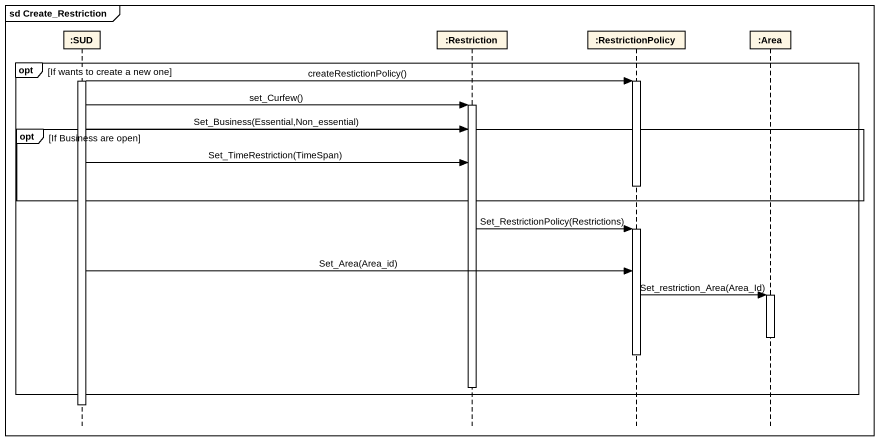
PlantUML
@startuml
mainframe sd Create_Restriction
hide footbox
participant ":SUD" as SUD
participant ":Restriction" as Restriction
participant ":RestrictionPolicy" as RestrictionPolicy
participant ":Area" as Area

opt If wants to create a new one
  activate SUD
  SUD -> RestrictionPolicy : createRestictionPolicy()
  activate RestrictionPolicy
  SUD -> Restriction : set_Curfew()
  activate Restriction
  opt If Business are open
    SUD -> Restriction : Set_Business(Essential,Non_essential)
    SUD -> Restriction : Set_TimeRestriction(TimeSpan)
    deactivate RestrictionPolicy
  end
  Restriction -> RestrictionPolicy : Set_RestrictionPolicy(Restrictions)
  activate RestrictionPolicy
  SUD -> RestrictionPolicy : Set_Area(Area_id)
  RestrictionPolicy -> Area : Set_restriction_Area(Area_Id)
  activate Area
  deactivate Area
  deactivate RestrictionPolicy
  deactivate Restriction
end
deactivate SUD
@enduml
